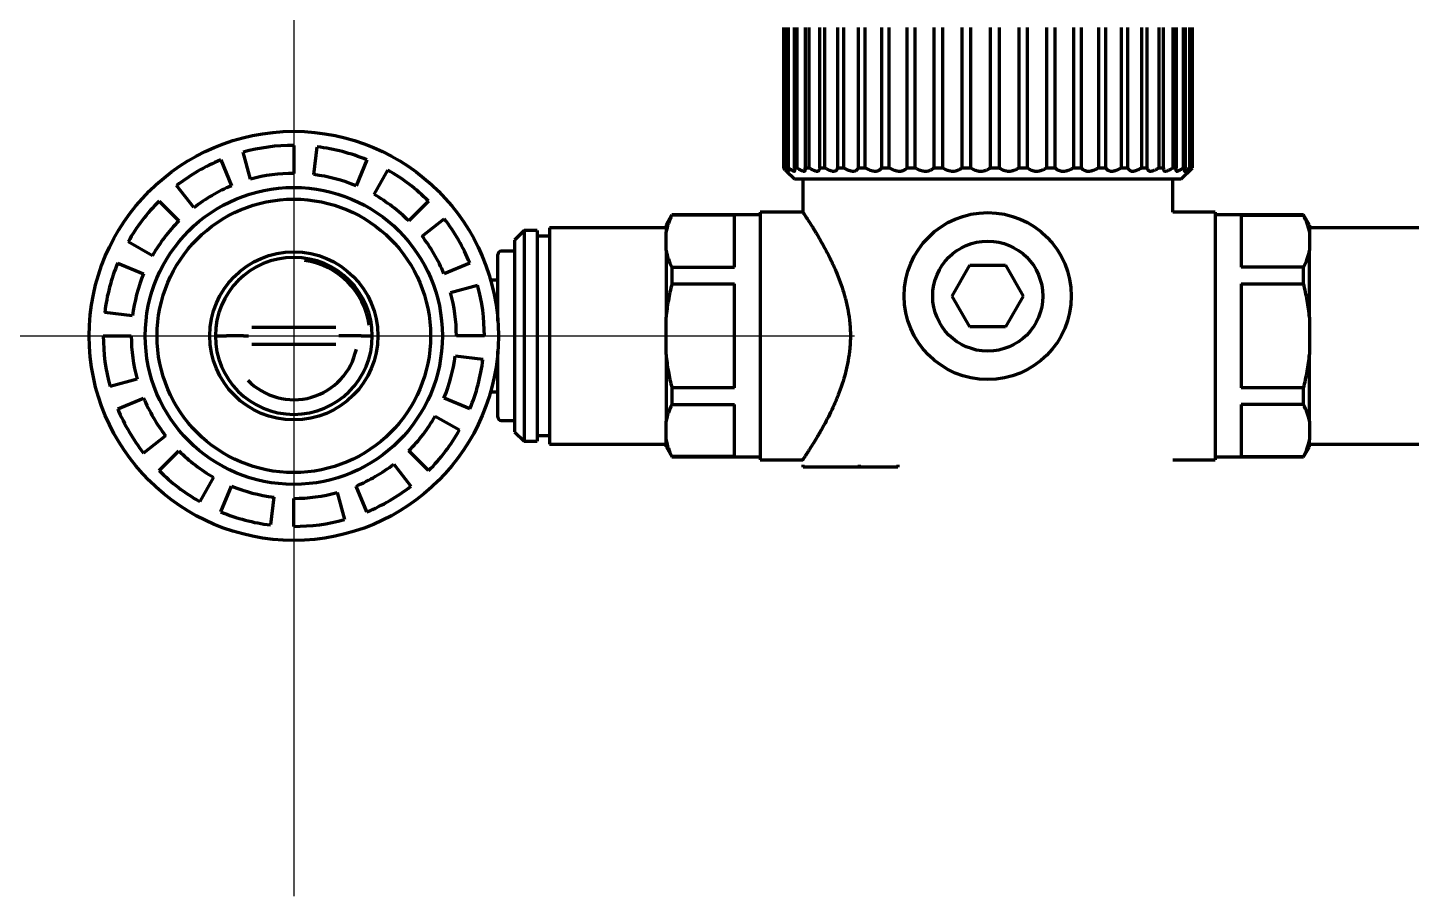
# Model space of a CAD drawing. Header units: inches. Extents: x -2405 to 7588, y 441 to 5654.
# Drawn here: x 7246.4 to 7369.9, y 2307.1 to 2384.6 of the extents above; entities that cross this region are included whole.
import ezdxf

# ---------------------------------------------------------------- set-up
doc = ezdxf.new("R2010")
doc.units = ezdxf.units.IN

# ---------------------------------------------------------------- blocks, each defined once
blk = doc.blocks.new('A$C773D0E90')
at = {"color": 4}
for p, q in [((0, 50), (0, -50)), ((-50, 0), (50, 0))]:
    blk.add_line(p, q, dxfattribs=at)

msp = doc.modelspace()

# ---------------------------------------------------------------- linework, layer by layer
at = {"linetype": 'Continuous', "lineweight": 70}
for p, q in [((7313.85, 2384.63), (7313.85, 2372.13)), ((7313.91, 2372.13), (7313.91, 2384.63)), ((7314.15, 2384.63), (7314.15, 2372.13)), ((7314.32, 2372.13), (7314.32, 2384.63)), ((7314.8, 2384.63), (7314.8, 2372.13)), ((7315.07, 2372.13), (7315.07, 2384.63)), ((7315.78, 2384.63), (7315.78, 2372.13)), ((7316.16, 2372.13), (7316.16, 2384.63)), ((7317.08, 2384.63), (7317.08, 2372.13)), ((7317.55, 2372.13), (7317.55, 2384.63)), ((7318.68, 2384.63), (7318.68, 2372.13)), ((7319.23, 2372.13), (7319.23, 2384.63)), ((7320.53, 2384.63), (7320.53, 2372.13)), ((7321.16, 2372.13), (7321.16, 2384.63)), ((7322.61, 2384.63), (7322.61, 2372.13)), ((7323.3, 2372.13), (7323.3, 2384.63)), ((7324.87, 2384.63), (7324.87, 2372.13)), ((7325.62, 2372.13), (7325.62, 2384.63)), ((7327.28, 2384.63), (7327.28, 2372.13)), ((7328.06, 2372.13), (7328.06, 2384.63)), ((7329.77, 2384.63), (7329.77, 2372.13)), ((7330.57, 2372.13), (7330.57, 2384.63)), ((7332.31, 2384.63), (7332.31, 2372.13)), ((7333.12, 2372.13), (7333.12, 2384.63)), ((7334.85, 2384.63), (7334.85, 2372.13)), ((7335.64, 2372.13), (7335.64, 2384.63)), ((7337.33, 2384.63), (7337.33, 2372.13)), ((7338.1, 2372.13), (7338.1, 2384.63)), ((7339.72, 2384.63), (7339.72, 2372.13)), ((7340.44, 2372.13), (7340.44, 2384.63)), ((7341.95, 2384.63), (7341.95, 2372.13)), ((7342.62, 2372.13), (7342.62, 2384.63)), ((7343.99, 2384.63), (7343.99, 2372.13)), ((7344.59, 2372.13), (7344.59, 2384.63)), ((7345.8, 2384.63), (7345.8, 2372.13)), ((7346.31, 2372.13), (7346.31, 2384.63)), ((7347.34, 2384.63), (7347.34, 2372.13)), ((7347.77, 2372.13), (7347.77, 2384.63)), ((7348.58, 2384.63), (7348.58, 2372.13)), ((7348.91, 2372.13), (7348.91, 2384.63)), ((7349.51, 2384.63), (7349.51, 2372.13)), ((7349.73, 2372.13), (7349.73, 2384.63)), ((7350.09, 2384.63), (7350.09, 2372.13)), ((7350.2, 2372.13), (7350.2, 2384.63)), ((7350.32, 2384.63), (7350.32, 2372.13)), ((7350.33, 2372.13), (7350.33, 2384.63)), ((7266.32, 2371.11), (7265.66, 2373.52)), ((7270.18, 2374.13), (7270.18, 2371.63)), ((7271.96, 2371.52), (7272.27, 2374)), ((7263.67, 2372.83), (7264.63, 2370.52)), ((7276.68, 2372.83), (7275.73, 2370.52)), ((7277.34, 2369.74), (7278.57, 2371.91)), ((7313.85, 2372.13), (7313.91, 2372.13)), ((7314.13, 2371.83), (7314.83, 2371.13)), ((7314.15, 2372.13), (7314.32, 2372.13)), ((7314.8, 2372.13), (7315.07, 2372.13)), ((7314.83, 2371.13), (7349.33, 2371.13)), ((7315.58, 2371.13), (7315.58, 2368.18)), ((7315.78, 2372.13), (7316.16, 2372.13)), ((7317.08, 2372.13), (7317.55, 2372.13)), ((7318.68, 2372.13), (7319.23, 2372.13)), ((7320.53, 2372.13), (7321.16, 2372.13)), ((7322.61, 2372.13), (7323.3, 2372.13)), ((7324.87, 2372.13), (7325.62, 2372.13)), ((7327.28, 2372.13), (7328.06, 2372.13)), ((7329.77, 2372.13), (7330.57, 2372.13)), ((7332.31, 2372.13), (7333.12, 2372.13)), ((7334.85, 2372.13), (7335.64, 2372.13)), ((7337.33, 2372.13), (7338.1, 2372.13)), ((7339.72, 2372.13), (7340.44, 2372.13)), ((7341.95, 2372.13), (7342.62, 2372.13)), ((7343.99, 2372.13), (7344.59, 2372.13)), ((7345.8, 2372.13), (7346.31, 2372.13)), ((7347.34, 2372.13), (7347.77, 2372.13)), ((7347.77, 2372.13), (7347.75, 2372.02)), ((7348.58, 2372.13), (7348.91, 2372.13)), ((7348.58, 2368.18), (7348.58, 2371.13)), ((7349.33, 2371.13), (7350.33, 2372.13)), ((7349.51, 2372.13), (7349.73, 2372.13)), ((7350.09, 2372.13), (7350.2, 2372.13)), ((7350.33, 2372.13), (7350.32, 2372.13)), ((7261.27, 2368.57), (7259.73, 2370.54)), ((7258.16, 2369.15), (7259.93, 2367.38)), ((7282.2, 2369.15), (7280.43, 2367.38)), ((7281.62, 2366.04), (7283.59, 2367.58)), ((7303.9, 2367.93), (7303.38, 2367.02)), ((7303.9, 2367.89), (7303.9, 2367.93)), ((7311.78, 2367.93), (7303.9, 2367.93)), ((7309.48, 2367.89), (7303.9, 2367.89)), ((7309.48, 2363.25), (7309.48, 2367.89)), ((7311.78, 2368.18), (7311.78, 2357.13)), ((7315.58, 2368.18), (7311.78, 2368.18)), ((7352.38, 2368.18), (7348.58, 2368.18)), ((7352.38, 2368.18), (7352.38, 2346.08)), ((7360.25, 2367.93), (7352.38, 2367.93)), ((7354.68, 2367.89), (7354.68, 2363.25)), ((7354.68, 2367.89), (7360.25, 2367.89)), ((7360.25, 2367.93), (7360.25, 2367.89)), ((7360.78, 2367.02), (7360.25, 2367.93)), ((7290.73, 2366.53), (7289.88, 2365.68)), ((7290.73, 2366.53), (7290.73, 2347.73)), ((7291.88, 2366.53), (7290.73, 2366.53)), ((7291.88, 2366.53), (7291.88, 2347.73)), ((7292.98, 2366.78), (7292.98, 2347.48)), ((7303.38, 2366.78), (7292.98, 2366.78)), ((7303.38, 2367.02), (7303.38, 2366.4)), ((7303.38, 2364.74), (7303.38, 2366.4)), ((7360.78, 2367.02), (7360.78, 2366.4)), ((7371.18, 2366.78), (7360.78, 2366.78)), ((7360.78, 2366.4), (7360.78, 2364.74)), ((7257.57, 2364.28), (7255.39, 2365.52)), ((7289.88, 2365.68), (7289.88, 2348.58)), ((7292.98, 2366.03), (7291.88, 2366.03)), ((7254.47, 2363.63), (7256.78, 2362.68)), ((7285.89, 2363.63), (7283.58, 2362.68)), ((7288.38, 2358.48), (7288.38, 2364.38)), ((7289.88, 2364.68), (7288.68, 2364.68)), ((7303.38, 2364.74), (7303.38, 2358.79)), ((7360.78, 2358.79), (7360.78, 2364.74)), ((7303.9, 2363.25), (7309.48, 2363.25)), ((7303.9, 2363.25), (7303.9, 2361.77)), ((7328.9, 2360.68), (7330.49, 2363.43)), ((7330.49, 2363.43), (7333.67, 2363.43)), ((7333.67, 2363.43), (7335.25, 2360.68)), ((7360.25, 2363.25), (7354.68, 2363.25)), ((7360.25, 2361.77), (7360.25, 2363.25)), ((7284.16, 2360.99), (7286.57, 2361.65)), ((7288.38, 2362.1), (7287.74, 2362.1)), ((7303.9, 2361.77), (7309.48, 2361.77)), ((7309.48, 2352.48), (7309.48, 2361.77)), ((7354.68, 2361.77), (7354.68, 2352.48)), ((7354.68, 2361.77), (7360.25, 2361.77)), ((7330.49, 2357.93), (7328.9, 2360.68)), ((7335.25, 2360.68), (7333.67, 2357.93)), ((7255.79, 2358.91), (7253.31, 2359.22)), ((7303.38, 2355.46), (7303.38, 2358.79)), ((7360.78, 2358.79), (7360.78, 2355.46)), ((7267.61, 2357.88), (7266.44, 2357.88)), ((7268.35, 2357.88), (7267.61, 2357.88)), ((7272.01, 2357.88), (7268.35, 2357.88)), ((7272.75, 2357.88), (7272.01, 2357.88)), ((7273.92, 2357.88), (7272.75, 2357.88)), ((7333.67, 2357.93), (7330.49, 2357.93)), ((7253.18, 2357.13), (7255.68, 2357.13)), ((7265.69, 2357.13), (7264.18, 2357.13)), ((7266.44, 2356.38), (7267.61, 2356.38)), ((7267.61, 2356.38), (7268.35, 2356.38)), ((7268.35, 2356.38), (7272.01, 2356.38)), ((7272.01, 2356.38), (7272.75, 2356.38)), ((7272.75, 2356.38), (7273.92, 2356.38)), ((7276.18, 2357.13), (7274.67, 2357.13)), ((7287.18, 2357.13), (7284.68, 2357.13)), ((7311.78, 2357.13), (7311.78, 2346.08)), ((7284.57, 2355.34), (7287.05, 2355.04)), ((7288.38, 2349.88), (7288.38, 2355.78)), ((7303.38, 2355.46), (7303.38, 2349.52)), ((7360.78, 2349.52), (7360.78, 2355.46)), ((7256.2, 2353.27), (7253.79, 2352.61)), ((7309.48, 2352.48), (7303.9, 2352.48)), ((7303.9, 2352.48), (7303.9, 2351.01)), ((7360.25, 2352.48), (7354.68, 2352.48)), ((7360.25, 2351.01), (7360.25, 2352.48)), ((7254.47, 2350.62), (7256.78, 2351.58)), ((7285.89, 2350.62), (7283.58, 2351.58)), ((7287.74, 2352.15), (7288.38, 2352.15)), ((7303.9, 2351.01), (7309.48, 2351.01)), ((7309.48, 2346.36), (7309.48, 2351.01)), ((7354.68, 2351.01), (7354.68, 2346.36)), ((7360.25, 2351.01), (7354.68, 2351.01)), ((7282.79, 2349.97), (7284.96, 2348.74)), ((7288.68, 2349.58), (7289.88, 2349.58)), ((7303.38, 2347.85), (7303.38, 2349.52)), ((7360.78, 2349.52), (7360.78, 2347.85)), ((7258.74, 2348.22), (7256.77, 2346.68)), ((7289.88, 2348.58), (7290.73, 2347.73)), ((7290.73, 2347.73), (7291.88, 2347.73)), ((7291.88, 2348.23), (7292.98, 2348.23)), ((7303.38, 2347.24), (7303.38, 2347.85)), ((7360.78, 2347.24), (7360.78, 2347.85)), ((7258.16, 2345.11), (7259.93, 2346.87)), ((7282.2, 2345.11), (7280.43, 2346.87)), ((7292.98, 2347.48), (7303.38, 2347.48)), ((7303.38, 2347.24), (7303.9, 2346.33)), ((7309.48, 2346.36), (7303.9, 2346.36)), ((7303.9, 2346.36), (7303.9, 2346.33)), ((7303.9, 2346.33), (7311.78, 2346.33)), ((7352.38, 2346.33), (7360.25, 2346.33)), ((7354.68, 2346.36), (7360.25, 2346.36)), ((7360.25, 2346.33), (7360.78, 2347.24)), ((7360.25, 2346.33), (7360.25, 2346.36)), ((7360.78, 2347.48), (7371.18, 2347.48)), ((7279.09, 2345.69), (7280.63, 2343.72)), ((7311.78, 2346.08), (7315.58, 2346.08)), ((7315.61, 2345.43), (7315.61, 2345.63)), ((7320.61, 2345.43), (7315.61, 2345.43)), ((7320.61, 2345.63), (7320.61, 2345.43)), ((7324.07, 2345.43), (7320.61, 2345.43)), ((7324.07, 2345.63), (7324.07, 2345.43)), ((7348.58, 2346.08), (7352.38, 2346.08)), ((7263.02, 2344.52), (7261.79, 2342.34)), ((7263.67, 2341.42), (7264.63, 2343.73)), ((7268.39, 2342.74), (7268.09, 2340.26)), ((7270.18, 2340.13), (7270.18, 2342.63)), ((7274.04, 2343.15), (7274.7, 2340.74)), ((7276.68, 2341.42), (7275.73, 2343.73))]:
    msp.add_line(p, q, dxfattribs=at)
for centre, radius in [((7270.18, 2357.13), 18.25), ((7270.18, 2357.13), 13.25), ((7270.18, 2357.13), 12.2), ((7332.08, 2360.68), 7.45), ((7332.08, 2360.68), 4.91), ((7270.18, 2357.13), 7.5)]:
    msp.add_circle(centre, radius, dxfattribs=at)
for centre, radius, start, end in [((7270.18, 2357.13), 17, 90, 105.4286), ((7270.18, 2357.13), 17, 67.5, 82.9286), ((7270.18, 2357.13), 17, 112.5, 127.9286), ((7270.18, 2357.13), 14.5, 90, 105.4286), ((7270.18, 2357.13), 14.5, 67.5, 82.9286), ((7270.18, 2357.13), 17, 45, 60.4286), ((7270.18, 2357.13), 14.5, 112.5, 127.9286), ((7270.18, 2357.13), 14.5, 45, 60.4286), ((7270.18, 2357.13), 17, 135, 150.4286), ((7270.18, 2357.13), 14.5, 135, 150.4286), ((7270.18, 2357.13), 17, 22.5, 37.9286), ((7270.18, 2357.13), 14.5, 22.5, 37.9286), ((7270.18, 2357.13), 17, 157.5, 172.9286), ((7270.18, 2357.13), 7, 0, 180), ((7270.18, 2357.13), 6.8, 7.9664, 81.9942), ((7288.68, 2364.38), 0.3, 90, 180), ((7270.18, 2357.13), 14.5, 157.5, 172.9286), ((7270.18, 2357.13), 17, 0, 15.4286), ((7270.18, 2357.13), 14.5, 0, 15.4286), ((7270.18, 2357.13), 17, 180, 195.4286), ((7270.18, 2357.13), 14.5, 180, 195.4286), ((7270.18, 2357.13), 7, 180, 0), ((7270.18, 2357.13), 5.7, 223.8413, 348.1144), ((7270.18, 2357.13), 14.5, 337.5, 352.9286), ((7270.18, 2357.13), 17, 337.5, 352.9286), ((7270.18, 2357.13), 14.5, 202.5, 217.9286), ((7270.18, 2357.13), 17, 202.5, 217.9286), ((7270.18, 2357.13), 14.5, 315, 330.4286), ((7288.68, 2349.88), 0.3, 180, 270), ((7270.18, 2357.13), 17, 315, 330.4286), ((7270.18, 2357.13), 14.5, 225, 240.4286), ((7270.18, 2357.13), 17, 225, 240.4286), ((7270.18, 2357.13), 14.5, 292.5, 307.9286), ((7270.18, 2357.13), 14.5, 247.5, 262.9286), ((7270.18, 2357.13), 14.5, 270, 285.4286), ((7270.18, 2357.13), 17, 292.5, 307.9286), ((7270.18, 2357.13), 17, 247.5, 262.9286), ((7270.18, 2357.13), 17, 270, 285.4286)]:
    msp.add_arc(centre, radius, start, end, dxfattribs=at)
for points, knots in [([(7314.13, 2371.83), (7314.13, 2371.83), (7314.12, 2371.84), (7314.1, 2371.86), (7314.09, 2371.87), (7314.08, 2371.88), (7314.07, 2371.89), (7314.06, 2371.9), (7314.06, 2371.91), (7314.03, 2371.94), (7314, 2371.97), (7313.95, 2372.02), (7313.95, 2372.03), (7313.93, 2372.04), (7313.9, 2372.07), (7313.87, 2372.11), (7313.85, 2372.13)], [0, 0, 0, 0, 0.249367, 0.249367, 0.374472, 0.374472, 0.437025, 0.437025, 0.499578, 0.499578, 0.749789, 0.749789, 0.812342, 0.812342, 0.874894, 1, 1, 1, 1]), ([(7313.91, 2372.13), (7313.95, 2372.08), (7314, 2372.04), (7314.06, 2371.99), (7314.08, 2371.97), (7314.11, 2371.95), (7314.12, 2371.94), (7314.14, 2371.93), (7314.15, 2371.92), (7314.2, 2371.89), (7314.23, 2371.86), (7314.26, 2371.84), (7314.27, 2371.84), (7314.29, 2371.83), (7314.29, 2371.83), (7314.3, 2371.83), (7314.3, 2371.83), (7314.32, 2371.83), (7314.32, 2371.84), (7314.32, 2371.85), (7314.32, 2371.86), (7314.31, 2371.87), (7314.31, 2371.88), (7314.3, 2371.9), (7314.29, 2371.92), (7314.28, 2371.94), (7314.26, 2371.97), (7314.25, 2371.99), (7314.21, 2372.04), (7314.18, 2372.08), (7314.15, 2372.13)], [0, 0, 0, 0, 0.125, 0.125, 0.1875, 0.1875, 0.21875, 0.21875, 0.25, 0.25, 0.375, 0.375, 0.4375, 0.4375, 0.46875, 0.46875, 0.5, 0.5, 0.625, 0.625, 0.65625, 0.65625, 0.6875, 0.75, 0.75, 0.8125, 0.8125, 0.875, 0.875, 1, 1, 1, 1]), ([(7314.32, 2372.13), (7314.37, 2372.08), (7314.42, 2372.04), (7314.5, 2371.99), (7314.52, 2371.97), (7314.56, 2371.95), (7314.57, 2371.94), (7314.6, 2371.93), (7314.61, 2371.92), (7314.66, 2371.89), (7314.7, 2371.86), (7314.75, 2371.84), (7314.77, 2371.84), (7314.79, 2371.83), (7314.8, 2371.83), (7314.81, 2371.83), (7314.82, 2371.83), (7314.85, 2371.83), (7314.86, 2371.84), (7314.87, 2371.85), (7314.88, 2371.86), (7314.88, 2371.87), (7314.88, 2371.88), (7314.88, 2371.9), (7314.88, 2371.92), (7314.88, 2371.94), (7314.87, 2371.97), (7314.86, 2371.99), (7314.84, 2372.04), (7314.82, 2372.08), (7314.8, 2372.13)], [0, 0, 0, 0, 0.125, 0.125, 0.1875, 0.1875, 0.21875, 0.21875, 0.25, 0.25, 0.375, 0.375, 0.4375, 0.4375, 0.46875, 0.46875, 0.5, 0.5, 0.625, 0.625, 0.65625, 0.65625, 0.6875, 0.75, 0.75, 0.8125, 0.8125, 0.875, 0.875, 1, 1, 1, 1]), ([(7315.07, 2372.13), (7315.13, 2372.08), (7315.19, 2372.04), (7315.28, 2371.99), (7315.31, 2371.97), (7315.35, 2371.95), (7315.36, 2371.94), (7315.39, 2371.93), (7315.4, 2371.92), (7315.47, 2371.89), (7315.52, 2371.86), (7315.58, 2371.84), (7315.61, 2371.84), (7315.64, 2371.83), (7315.65, 2371.83), (7315.66, 2371.83), (7315.67, 2371.83), (7315.71, 2371.83), (7315.74, 2371.84), (7315.77, 2371.85), (7315.77, 2371.86), (7315.78, 2371.87), (7315.79, 2371.88), (7315.8, 2371.9), (7315.81, 2371.92), (7315.81, 2371.94), (7315.81, 2371.97), (7315.81, 2371.99), (7315.8, 2372.04), (7315.79, 2372.08), (7315.78, 2372.13)], [0, 0, 0, 0, 0.125, 0.125, 0.1875, 0.1875, 0.21875, 0.21875, 0.25, 0.25, 0.375, 0.375, 0.4375, 0.4375, 0.46875, 0.46875, 0.5, 0.5, 0.625, 0.625, 0.65625, 0.65625, 0.6875, 0.75, 0.75, 0.8125, 0.8125, 0.875, 0.875, 1, 1, 1, 1]), ([(7316.16, 2372.13), (7316.22, 2372.08), (7316.29, 2372.04), (7316.38, 2371.99), (7316.41, 2371.97), (7316.46, 2371.95), (7316.48, 2371.94), (7316.51, 2371.93), (7316.52, 2371.92), (7316.6, 2371.89), (7316.66, 2371.86), (7316.74, 2371.84), (7316.76, 2371.84), (7316.8, 2371.83), (7316.81, 2371.83), (7316.83, 2371.83), (7316.85, 2371.83), (7316.9, 2371.83), (7316.94, 2371.84), (7316.98, 2371.85), (7316.98, 2371.86), (7317, 2371.87), (7317.02, 2371.88), (7317.03, 2371.9), (7317.05, 2371.92), (7317.06, 2371.94), (7317.07, 2371.97), (7317.08, 2371.99), (7317.09, 2372.04), (7317.09, 2372.08), (7317.08, 2372.13)], [0, 0, 0, 0, 0.125, 0.125, 0.1875, 0.1875, 0.21875, 0.21875, 0.25, 0.25, 0.375, 0.375, 0.4375, 0.4375, 0.46875, 0.46875, 0.5, 0.5, 0.625, 0.625, 0.65625, 0.65625, 0.6875, 0.75, 0.75, 0.8125, 0.8125, 0.875, 0.875, 1, 1, 1, 1]), ([(7317.55, 2372.13), (7317.62, 2372.08), (7317.69, 2372.04), (7317.79, 2371.99), (7317.83, 2371.97), (7317.88, 2371.95), (7317.9, 2371.94), (7317.93, 2371.93), (7317.95, 2371.92), (7318.03, 2371.89), (7318.09, 2371.86), (7318.19, 2371.84), (7318.22, 2371.84), (7318.26, 2371.83), (7318.27, 2371.83), (7318.3, 2371.83), (7318.31, 2371.83), (7318.38, 2371.83), (7318.43, 2371.84), (7318.48, 2371.85), (7318.49, 2371.86), (7318.51, 2371.87), (7318.54, 2371.88), (7318.56, 2371.9), (7318.59, 2371.92), (7318.6, 2371.94), (7318.62, 2371.97), (7318.63, 2371.99), (7318.66, 2372.04), (7318.67, 2372.08), (7318.68, 2372.13)], [0, 0, 0, 0, 0.125, 0.125, 0.1875, 0.1875, 0.21875, 0.21875, 0.25, 0.25, 0.375, 0.375, 0.4375, 0.4375, 0.46875, 0.46875, 0.5, 0.5, 0.625, 0.625, 0.65625, 0.65625, 0.6875, 0.75, 0.75, 0.8125, 0.8125, 0.875, 0.875, 1, 1, 1, 1]), ([(7319.23, 2372.13), (7319.3, 2372.08), (7319.37, 2372.04), (7319.48, 2371.99), (7319.52, 2371.97), (7319.57, 2371.95), (7319.59, 2371.94), (7319.63, 2371.93), (7319.64, 2371.92), (7319.73, 2371.89), (7319.8, 2371.86), (7319.91, 2371.84), (7319.94, 2371.84), (7319.99, 2371.83), (7320, 2371.83), (7320.04, 2371.83), (7320.05, 2371.83), (7320.13, 2371.83), (7320.18, 2371.84), (7320.25, 2371.85), (7320.26, 2371.86), (7320.29, 2371.87), (7320.32, 2371.88), (7320.35, 2371.9), (7320.39, 2371.92), (7320.41, 2371.94), (7320.44, 2371.97), (7320.45, 2371.99), (7320.49, 2372.04), (7320.51, 2372.08), (7320.53, 2372.13)], [0, 0, 0, 0, 0.125, 0.125, 0.1875, 0.1875, 0.21875, 0.21875, 0.25, 0.25, 0.375, 0.375, 0.4375, 0.4375, 0.46875, 0.46875, 0.5, 0.5, 0.625, 0.625, 0.65625, 0.65625, 0.6875, 0.75, 0.75, 0.8125, 0.8125, 0.875, 0.875, 1, 1, 1, 1]), ([(7321.16, 2372.13), (7321.23, 2372.08), (7321.31, 2372.04), (7321.42, 2371.99), (7321.45, 2371.97), (7321.51, 2371.95), (7321.53, 2371.94), (7321.57, 2371.93), (7321.58, 2371.92), (7321.68, 2371.89), (7321.75, 2371.86), (7321.86, 2371.84), (7321.9, 2371.84), (7321.95, 2371.83), (7321.97, 2371.83), (7322.01, 2371.83), (7322.02, 2371.83), (7322.11, 2371.83), (7322.17, 2371.84), (7322.25, 2371.85), (7322.26, 2371.86), (7322.29, 2371.87), (7322.33, 2371.88), (7322.37, 2371.9), (7322.42, 2371.92), (7322.44, 2371.94), (7322.48, 2371.97), (7322.5, 2371.99), (7322.55, 2372.04), (7322.58, 2372.08), (7322.61, 2372.13)], [0, 0, 0, 0, 0.125, 0.125, 0.1875, 0.1875, 0.21875, 0.21875, 0.25, 0.25, 0.375, 0.375, 0.4375, 0.4375, 0.46875, 0.46875, 0.5, 0.5, 0.625, 0.625, 0.65625, 0.65625, 0.6875, 0.75, 0.75, 0.8125, 0.8125, 0.875, 0.875, 1, 1, 1, 1]), ([(7323.3, 2372.13), (7323.37, 2372.08), (7323.45, 2372.04), (7323.56, 2371.99), (7323.59, 2371.97), (7323.65, 2371.95), (7323.67, 2371.94), (7323.71, 2371.93), (7323.73, 2371.92), (7323.83, 2371.89), (7323.9, 2371.86), (7324.02, 2371.84), (7324.06, 2371.84), (7324.11, 2371.83), (7324.13, 2371.83), (7324.17, 2371.83), (7324.19, 2371.83), (7324.28, 2371.83), (7324.35, 2371.84), (7324.44, 2371.85), (7324.45, 2371.86), (7324.49, 2371.87), (7324.53, 2371.88), (7324.58, 2371.9), (7324.63, 2371.92), (7324.66, 2371.94), (7324.71, 2371.97), (7324.73, 2371.99), (7324.8, 2372.04), (7324.84, 2372.08), (7324.87, 2372.13)], [0, 0, 0, 0, 0.125, 0.125, 0.1875, 0.1875, 0.21875, 0.21875, 0.25, 0.25, 0.375, 0.375, 0.4375, 0.4375, 0.46875, 0.46875, 0.5, 0.5, 0.625, 0.625, 0.65625, 0.65625, 0.6875, 0.75, 0.75, 0.8125, 0.8125, 0.875, 0.875, 1, 1, 1, 1]), ([(7325.62, 2372.13), (7325.68, 2372.08), (7325.75, 2372.04), (7325.86, 2371.99), (7325.9, 2371.97), (7325.96, 2371.95), (7325.98, 2371.94), (7326.02, 2371.93), (7326.04, 2371.92), (7326.13, 2371.89), (7326.21, 2371.86), (7326.33, 2371.84), (7326.37, 2371.84), (7326.43, 2371.83), (7326.45, 2371.83), (7326.49, 2371.83), (7326.51, 2371.83), (7326.61, 2371.83), (7326.68, 2371.84), (7326.78, 2371.85), (7326.79, 2371.86), (7326.83, 2371.87), (7326.88, 2371.88), (7326.93, 2371.9), (7326.99, 2371.92), (7327.02, 2371.94), (7327.08, 2371.97), (7327.11, 2371.99), (7327.19, 2372.04), (7327.23, 2372.08), (7327.28, 2372.13)], [0, 0, 0, 0, 0.125, 0.125, 0.1875, 0.1875, 0.21875, 0.21875, 0.25, 0.25, 0.375, 0.375, 0.4375, 0.4375, 0.46875, 0.46875, 0.5, 0.5, 0.625, 0.625, 0.65625, 0.65625, 0.6875, 0.75, 0.75, 0.8125, 0.8125, 0.875, 0.875, 1, 1, 1, 1]), ([(7328.06, 2372.13), (7328.12, 2372.08), (7328.19, 2372.04), (7328.29, 2371.99), (7328.33, 2371.97), (7328.38, 2371.95), (7328.4, 2371.94), (7328.44, 2371.93), (7328.46, 2371.92), (7328.56, 2371.89), (7328.63, 2371.86), (7328.76, 2371.84), (7328.8, 2371.84), (7328.86, 2371.83), (7328.88, 2371.83), (7328.92, 2371.83), (7328.94, 2371.83), (7329.04, 2371.83), (7329.12, 2371.84), (7329.22, 2371.85), (7329.24, 2371.86), (7329.27, 2371.87), (7329.33, 2371.88), (7329.38, 2371.9), (7329.45, 2371.92), (7329.48, 2371.94), (7329.55, 2371.97), (7329.58, 2371.99), (7329.67, 2372.04), (7329.72, 2372.08), (7329.77, 2372.13)], [0, 0, 0, 0, 0.125, 0.125, 0.1875, 0.1875, 0.21875, 0.21875, 0.25, 0.25, 0.375, 0.375, 0.4375, 0.4375, 0.46875, 0.46875, 0.5, 0.5, 0.625, 0.625, 0.65625, 0.65625, 0.6875, 0.75, 0.75, 0.8125, 0.8125, 0.875, 0.875, 1, 1, 1, 1]), ([(7330.57, 2372.13), (7330.63, 2372.08), (7330.69, 2372.04), (7330.79, 2371.99), (7330.83, 2371.97), (7330.88, 2371.95), (7330.9, 2371.94), (7330.94, 2371.93), (7330.95, 2371.92), (7331.05, 2371.89), (7331.13, 2371.86), (7331.25, 2371.84), (7331.29, 2371.84), (7331.35, 2371.83), (7331.37, 2371.83), (7331.41, 2371.83), (7331.43, 2371.83), (7331.53, 2371.83), (7331.61, 2371.84), (7331.72, 2371.85), (7331.74, 2371.86), (7331.77, 2371.87), (7331.83, 2371.88), (7331.89, 2371.9), (7331.96, 2371.92), (7332, 2371.94), (7332.07, 2371.97), (7332.1, 2371.99), (7332.2, 2372.04), (7332.26, 2372.08), (7332.31, 2372.13)], [0, 0, 0, 0, 0.125, 0.125, 0.1875, 0.1875, 0.21875, 0.21875, 0.25, 0.25, 0.375, 0.375, 0.4375, 0.4375, 0.46875, 0.46875, 0.5, 0.5, 0.625, 0.625, 0.65625, 0.65625, 0.6875, 0.75, 0.75, 0.8125, 0.8125, 0.875, 0.875, 1, 1, 1, 1]), ([(7333.12, 2372.13), (7333.17, 2372.08), (7333.23, 2372.04), (7333.32, 2371.99), (7333.35, 2371.97), (7333.4, 2371.95), (7333.42, 2371.94), (7333.45, 2371.93), (7333.47, 2371.92), (7333.56, 2371.89), (7333.63, 2371.86), (7333.75, 2371.84), (7333.79, 2371.84), (7333.85, 2371.83), (7333.87, 2371.83), (7333.91, 2371.83), (7333.93, 2371.83), (7334.04, 2371.83), (7334.12, 2371.84), (7334.22, 2371.85), (7334.24, 2371.86), (7334.28, 2371.87), (7334.34, 2371.88), (7334.4, 2371.9), (7334.47, 2371.92), (7334.51, 2371.94), (7334.59, 2371.97), (7334.62, 2371.99), (7334.73, 2372.04), (7334.79, 2372.08), (7334.85, 2372.13)], [0, 0, 0, 0, 0.125, 0.125, 0.1875, 0.1875, 0.21875, 0.21875, 0.25, 0.25, 0.375, 0.375, 0.4375, 0.4375, 0.46875, 0.46875, 0.5, 0.5, 0.625, 0.625, 0.65625, 0.65625, 0.6875, 0.75, 0.75, 0.8125, 0.8125, 0.875, 0.875, 1, 1, 1, 1]), ([(7335.64, 2372.13), (7335.69, 2372.08), (7335.74, 2372.04), (7335.82, 2371.99), (7335.85, 2371.97), (7335.9, 2371.95), (7335.91, 2371.94), (7335.95, 2371.93), (7335.96, 2371.92), (7336.04, 2371.89), (7336.11, 2371.86), (7336.22, 2371.84), (7336.26, 2371.84), (7336.32, 2371.83), (7336.34, 2371.83), (7336.38, 2371.83), (7336.4, 2371.83), (7336.5, 2371.83), (7336.58, 2371.84), (7336.68, 2371.85), (7336.7, 2371.86), (7336.74, 2371.87), (7336.8, 2371.88), (7336.86, 2371.9), (7336.94, 2371.92), (7336.98, 2371.94), (7337.06, 2371.97), (7337.09, 2371.99), (7337.2, 2372.04), (7337.27, 2372.08), (7337.33, 2372.13)], [0, 0, 0, 0, 0.125, 0.125, 0.1875, 0.1875, 0.21875, 0.21875, 0.25, 0.25, 0.375, 0.375, 0.4375, 0.4375, 0.46875, 0.46875, 0.5, 0.5, 0.625, 0.625, 0.65625, 0.65625, 0.6875, 0.75, 0.75, 0.8125, 0.8125, 0.875, 0.875, 1, 1, 1, 1]), ([(7338.1, 2372.13), (7338.14, 2372.08), (7338.18, 2372.04), (7338.25, 2371.99), (7338.28, 2371.97), (7338.32, 2371.95), (7338.33, 2371.94), (7338.36, 2371.93), (7338.38, 2371.92), (7338.45, 2371.89), (7338.51, 2371.86), (7338.62, 2371.84), (7338.65, 2371.84), (7338.71, 2371.83), (7338.73, 2371.83), (7338.76, 2371.83), (7338.78, 2371.83), (7338.88, 2371.83), (7338.96, 2371.84), (7339.06, 2371.85), (7339.08, 2371.86), (7339.12, 2371.87), (7339.18, 2371.88), (7339.23, 2371.9), (7339.31, 2371.92), (7339.35, 2371.94), (7339.43, 2371.97), (7339.47, 2371.99), (7339.58, 2372.04), (7339.65, 2372.08), (7339.72, 2372.13)], [0, 0, 0, 0, 0.125, 0.125, 0.1875, 0.1875, 0.21875, 0.21875, 0.25, 0.25, 0.375, 0.375, 0.4375, 0.4375, 0.46875, 0.46875, 0.5, 0.5, 0.625, 0.625, 0.65625, 0.65625, 0.6875, 0.75, 0.75, 0.8125, 0.8125, 0.875, 0.875, 1, 1, 1, 1]), ([(7340.44, 2372.13), (7340.47, 2372.08), (7340.5, 2372.04), (7340.56, 2371.99), (7340.58, 2371.97), (7340.62, 2371.95), (7340.63, 2371.94), (7340.65, 2371.93), (7340.67, 2371.92), (7340.73, 2371.89), (7340.79, 2371.86), (7340.88, 2371.84), (7340.91, 2371.84), (7340.97, 2371.83), (7340.98, 2371.83), (7341.02, 2371.83), (7341.04, 2371.83), (7341.12, 2371.83), (7341.2, 2371.84), (7341.29, 2371.85), (7341.31, 2371.86), (7341.35, 2371.87), (7341.41, 2371.88), (7341.47, 2371.9), (7341.54, 2371.92), (7341.58, 2371.94), (7341.66, 2371.97), (7341.7, 2371.99), (7341.81, 2372.04), (7341.88, 2372.08), (7341.95, 2372.13)], [0, 0, 0, 0, 0.125, 0.125, 0.1875, 0.1875, 0.21875, 0.21875, 0.25, 0.25, 0.375, 0.375, 0.4375, 0.4375, 0.46875, 0.46875, 0.5, 0.5, 0.625, 0.625, 0.65625, 0.65625, 0.6875, 0.75, 0.75, 0.8125, 0.8125, 0.875, 0.875, 1, 1, 1, 1]), ([(7342.62, 2372.13), (7342.64, 2372.08), (7342.66, 2372.04), (7342.71, 2371.99), (7342.72, 2371.97), (7342.75, 2371.95), (7342.76, 2371.94), (7342.78, 2371.93), (7342.79, 2371.92), (7342.85, 2371.89), (7342.89, 2371.86), (7342.98, 2371.84), (7343, 2371.84), (7343.05, 2371.83), (7343.07, 2371.83), (7343.1, 2371.83), (7343.11, 2371.83), (7343.19, 2371.83), (7343.26, 2371.84), (7343.35, 2371.85), (7343.37, 2371.86), (7343.41, 2371.87), (7343.46, 2371.88), (7343.52, 2371.9), (7343.59, 2371.92), (7343.63, 2371.94), (7343.7, 2371.97), (7343.74, 2371.99), (7343.85, 2372.04), (7343.92, 2372.08), (7343.99, 2372.13)], [0, 0, 0, 0, 0.125, 0.125, 0.1875, 0.1875, 0.21875, 0.21875, 0.25, 0.25, 0.375, 0.375, 0.4375, 0.4375, 0.46875, 0.46875, 0.5, 0.5, 0.625, 0.625, 0.65625, 0.65625, 0.6875, 0.75, 0.75, 0.8125, 0.8125, 0.875, 0.875, 1, 1, 1, 1]), ([(7344.59, 2372.13), (7344.6, 2372.08), (7344.61, 2372.04), (7344.64, 2371.99), (7344.66, 2371.97), (7344.68, 2371.95), (7344.68, 2371.94), (7344.7, 2371.93), (7344.71, 2371.92), (7344.75, 2371.89), (7344.79, 2371.86), (7344.86, 2371.84), (7344.88, 2371.84), (7344.92, 2371.83), (7344.93, 2371.83), (7344.96, 2371.83), (7344.98, 2371.83), (7345.05, 2371.83), (7345.11, 2371.84), (7345.19, 2371.85), (7345.21, 2371.86), (7345.24, 2371.87), (7345.29, 2371.88), (7345.34, 2371.9), (7345.41, 2371.92), (7345.45, 2371.94), (7345.52, 2371.97), (7345.55, 2371.99), (7345.66, 2372.04), (7345.73, 2372.08), (7345.8, 2372.13)], [0, 0, 0, 0, 0.125, 0.125, 0.1875, 0.1875, 0.21875, 0.21875, 0.25, 0.25, 0.375, 0.375, 0.4375, 0.4375, 0.46875, 0.46875, 0.5, 0.5, 0.625, 0.625, 0.65625, 0.65625, 0.6875, 0.75, 0.75, 0.8125, 0.8125, 0.875, 0.875, 1, 1, 1, 1]), ([(7346.31, 2372.13), (7346.32, 2372.08), (7346.32, 2372.04), (7346.34, 2371.99), (7346.34, 2371.97), (7346.36, 2371.95), (7346.36, 2371.94), (7346.37, 2371.93), (7346.38, 2371.92), (7346.41, 2371.89), (7346.44, 2371.86), (7346.49, 2371.84), (7346.51, 2371.84), (7346.54, 2371.83), (7346.55, 2371.83), (7346.58, 2371.83), (7346.59, 2371.83), (7346.65, 2371.83), (7346.7, 2371.84), (7346.77, 2371.85), (7346.79, 2371.86), (7346.82, 2371.87), (7346.86, 2371.88), (7346.91, 2371.9), (7346.98, 2371.92), (7347.01, 2371.94), (7347.07, 2371.97), (7347.11, 2371.99), (7347.21, 2372.04), (7347.27, 2372.08), (7347.34, 2372.13)], [0, 0, 0, 0, 0.125, 0.125, 0.1875, 0.1875, 0.21875, 0.21875, 0.25, 0.25, 0.375, 0.375, 0.4375, 0.4375, 0.46875, 0.46875, 0.5, 0.5, 0.625, 0.625, 0.65625, 0.65625, 0.6875, 0.75, 0.75, 0.8125, 0.8125, 0.875, 0.875, 1, 1, 1, 1]), ([(7347.76, 2371.93), (7347.77, 2371.93), (7347.77, 2371.92), (7347.79, 2371.89), (7347.8, 2371.86), (7347.84, 2371.84), (7347.86, 2371.84), (7347.88, 2371.83), (7347.89, 2371.83), (7347.91, 2371.83), (7347.92, 2371.83), (7347.97, 2371.83), (7348.01, 2371.84), (7348.07, 2371.85), (7348.09, 2371.86), (7348.11, 2371.87), (7348.15, 2371.88), (7348.19, 2371.9), (7348.25, 2371.92), (7348.28, 2371.94), (7348.34, 2371.97), (7348.37, 2371.99), (7348.46, 2372.04), (7348.52, 2372.08), (7348.58, 2372.13)], [0, 0, 0, 0, 0.037999, 0.037999, 0.198333, 0.198333, 0.278499, 0.278499, 0.318583, 0.318583, 0.358666, 0.358666, 0.519, 0.519, 0.559083, 0.559083, 0.599166, 0.679333, 0.679333, 0.7595, 0.7595, 0.839667, 0.839667, 1, 1, 1, 1]), ([(7348.91, 2372.13), (7348.89, 2372.08), (7348.88, 2372.04), (7348.86, 2371.99), (7348.86, 2371.97), (7348.86, 2371.95), (7348.86, 2371.94), (7348.86, 2371.93), (7348.86, 2371.92), (7348.86, 2371.89), (7348.87, 2371.86), (7348.89, 2371.84), (7348.9, 2371.84), (7348.91, 2371.83), (7348.92, 2371.83), (7348.93, 2371.83), (7348.94, 2371.83), (7348.97, 2371.83), (7349.01, 2371.84), (7349.06, 2371.85), (7349.07, 2371.86), (7349.09, 2371.87), (7349.12, 2371.88), (7349.16, 2371.9), (7349.21, 2371.92), (7349.23, 2371.94), (7349.28, 2371.97), (7349.31, 2371.99), (7349.39, 2372.04), (7349.45, 2372.08), (7349.51, 2372.13)], [0, 0, 0, 0, 0.125, 0.125, 0.1875, 0.1875, 0.21875, 0.21875, 0.25, 0.25, 0.375, 0.375, 0.4375, 0.4375, 0.46875, 0.46875, 0.5, 0.5, 0.625, 0.625, 0.65625, 0.65625, 0.6875, 0.75, 0.75, 0.8125, 0.8125, 0.875, 0.875, 1, 1, 1, 1]), ([(7349.73, 2372.13), (7349.7, 2372.08), (7349.68, 2372.04), (7349.65, 2371.99), (7349.64, 2371.97), (7349.63, 2371.95), (7349.62, 2371.94), (7349.62, 2371.93), (7349.62, 2371.92), (7349.61, 2371.89), (7349.6, 2371.86), (7349.61, 2371.84), (7349.61, 2371.84), (7349.62, 2371.83), (7349.62, 2371.83), (7349.63, 2371.83), (7349.63, 2371.83), (7349.65, 2371.83), (7349.68, 2371.84), (7349.71, 2371.85), (7349.72, 2371.86), (7349.74, 2371.87), (7349.76, 2371.88), (7349.79, 2371.9), (7349.83, 2371.92), (7349.85, 2371.94), (7349.9, 2371.97), (7349.92, 2371.99), (7349.99, 2372.04), (7350.04, 2372.08), (7350.09, 2372.13)], [0, 0, 0, 0, 0.125, 0.125, 0.1875, 0.1875, 0.21875, 0.21875, 0.25, 0.25, 0.375, 0.375, 0.4375, 0.4375, 0.46875, 0.46875, 0.5, 0.5, 0.625, 0.625, 0.65625, 0.65625, 0.6875, 0.75, 0.75, 0.8125, 0.8125, 0.875, 0.875, 1, 1, 1, 1]), ([(7350.2, 2372.13), (7350.17, 2372.08), (7350.13, 2372.04), (7350.09, 2371.99), (7350.08, 2371.97), (7350.06, 2371.95), (7350.05, 2371.94), (7350.04, 2371.93), (7350.03, 2371.92), (7350.01, 2371.89), (7350, 2371.86), (7349.98, 2371.84), (7349.98, 2371.84), (7349.98, 2371.83), (7349.98, 2371.83), (7349.98, 2371.83), (7349.98, 2371.83), (7349.99, 2371.83), (7350, 2371.84), (7350.03, 2371.85), (7350.03, 2371.86), (7350.04, 2371.87), (7350.06, 2371.88), (7350.08, 2371.9), (7350.11, 2371.92), (7350.13, 2371.94), (7350.16, 2371.97), (7350.18, 2371.99), (7350.24, 2372.04), (7350.28, 2372.08), (7350.32, 2372.13)], [0, 0, 0, 0, 0.125, 0.125, 0.1875, 0.1875, 0.21875, 0.21875, 0.25, 0.25, 0.375, 0.375, 0.4375, 0.4375, 0.46875, 0.46875, 0.5, 0.5, 0.625, 0.625, 0.65625, 0.65625, 0.6875, 0.75, 0.75, 0.8125, 0.8125, 0.875, 0.875, 1, 1, 1, 1]), ([(7303.9, 2367.89), (7303.78, 2367.65), (7303.68, 2367.4), (7303.5, 2366.91), (7303.43, 2366.66), (7303.38, 2366.4)], [0, 0, 0, 0, 0.5, 0.5, 1, 1, 1, 1]), ([(7315.58, 2368.18), (7315.58, 2368.18), (7315.59, 2368.16), (7315.64, 2368.08), (7315.68, 2368.03), (7315.75, 2367.92), (7315.78, 2367.87), (7315.83, 2367.8), (7315.85, 2367.77), (7315.88, 2367.73), (7315.89, 2367.7), (7315.9, 2367.69), (7315.98, 2367.56), (7316.07, 2367.44), (7316.25, 2367.15), (7316.35, 2367), (7316.51, 2366.74), (7316.56, 2366.65), (7316.65, 2366.51), (7316.69, 2366.44), (7316.73, 2366.37), (7316.76, 2366.32), (7316.78, 2366.29), (7316.91, 2366.07), (7317.04, 2365.85), (7317.29, 2365.4), (7317.42, 2365.17), (7317.69, 2364.67), (7317.83, 2364.41), (7317.99, 2364.07), (7318.03, 2364.01), (7318.09, 2363.87), (7318.2, 2363.66), (7318.29, 2363.44), (7318.49, 2363.01), (7318.62, 2362.71), (7318.86, 2362.09), (7318.98, 2361.78), (7319.14, 2361.28), (7319.19, 2361.12), (7319.27, 2360.86), (7319.29, 2360.78), (7319.33, 2360.65), (7319.34, 2360.6), (7319.37, 2360.52), (7319.38, 2360.47), (7319.48, 2360.08), (7319.56, 2359.72), (7319.69, 2359), (7319.74, 2358.64), (7319.78, 2358.17), (7319.79, 2358.08), (7319.8, 2357.89), (7319.81, 2357.8), (7319.82, 2357.52), (7319.83, 2357.33), (7319.83, 2356.95), (7319.82, 2356.76), (7319.8, 2356.39), (7319.79, 2356.2), (7319.74, 2355.65), (7319.69, 2355.28), (7319.6, 2354.74), (7319.56, 2354.56), (7319.5, 2354.3), (7319.48, 2354.21), (7319.44, 2354.03), (7319.42, 2353.94), (7319.31, 2353.51), (7319.21, 2353.17), (7318.99, 2352.51), (7318.87, 2352.19), (7318.69, 2351.72), (7318.62, 2351.57), (7318.53, 2351.34), (7318.5, 2351.26), (7318.43, 2351.11), (7318.4, 2351.04), (7318.23, 2350.67), (7318.1, 2350.39), (7317.83, 2349.85), (7317.7, 2349.6), (7317.43, 2349.1), (7317.3, 2348.86), (7317.15, 2348.61), (7317.14, 2348.58), (7317.11, 2348.52), (7317.06, 2348.44), (7316.95, 2348.25), (7316.86, 2348.1), (7316.68, 2347.8), (7316.57, 2347.61), (7316.35, 2347.27), (7316.25, 2347.11), (7316.12, 2346.9), (7316.07, 2346.83), (7316.01, 2346.74), (7315.99, 2346.71), (7315.96, 2346.66), (7315.95, 2346.65), (7315.94, 2346.62), (7315.85, 2346.49), (7315.78, 2346.38), (7315.68, 2346.23), (7315.65, 2346.18), (7315.59, 2346.1), (7315.58, 2346.08), (7315.58, 2346.08), (7315.58, 2346.08), (7315.58, 2346.08)], [0, 0, 0, 0, 0.031224, 0.031224, 0.062447, 0.062447, 0.078059, 0.078059, 0.085865, 0.089768, 0.089768, 0.093671, 0.093671, 0.124895, 0.124895, 0.156118, 0.156118, 0.17173, 0.17173, 0.179536, 0.183439, 0.183439, 0.187342, 0.187342, 0.218566, 0.218566, 0.249789, 0.249789, 0.281013, 0.281013, 0.288819, 0.288819, 0.296625, 0.312237, 0.312237, 0.34346, 0.34346, 0.374684, 0.374684, 0.390296, 0.390296, 0.398102, 0.398102, 0.402005, 0.402005, 0.405908, 0.405908, 0.437131, 0.437131, 0.468355, 0.468355, 0.476161, 0.476161, 0.483967, 0.483967, 0.499578, 0.499578, 0.51519, 0.51519, 0.530802, 0.530802, 0.562026, 0.562026, 0.577638, 0.577638, 0.585444, 0.585444, 0.593249, 0.593249, 0.624473, 0.624473, 0.655697, 0.655697, 0.671309, 0.671309, 0.679114, 0.679114, 0.68692, 0.68692, 0.718144, 0.718144, 0.749368, 0.749368, 0.780591, 0.780591, 0.784494, 0.784494, 0.788397, 0.796203, 0.811815, 0.811815, 0.843039, 0.843039, 0.874262, 0.874262, 0.889874, 0.889874, 0.89768, 0.89768, 0.901583, 0.901583, 0.905486, 0.93671, 0.93671, 0.967933, 0.967933, 0.999157, 0.999157, 1, 1, 1, 1]), ([(7360.78, 2366.4), (7360.73, 2366.66), (7360.66, 2366.91), (7360.48, 2367.4), (7360.38, 2367.65), (7360.25, 2367.89)], [0, 0, 0, 0, 0.5, 0.5, 1, 1, 1, 1]), ([(7303.38, 2364.74), (7303.43, 2364.49), (7303.5, 2364.24), (7303.68, 2363.74), (7303.78, 2363.49), (7303.9, 2363.25)], [0, 0, 0, 0, 0.5, 0.5, 1, 1, 1, 1]), ([(7360.25, 2363.25), (7360.38, 2363.49), (7360.48, 2363.74), (7360.66, 2364.24), (7360.73, 2364.49), (7360.78, 2364.74)], [0, 0, 0, 0, 0.5, 0.5, 1, 1, 1, 1]), ([(7303.9, 2361.77), (7303.78, 2361.28), (7303.68, 2360.79), (7303.5, 2359.8), (7303.43, 2359.3), (7303.38, 2358.79)], [0, 0, 0, 0, 0.5, 0.5, 1, 1, 1, 1]), ([(7360.78, 2358.79), (7360.73, 2359.3), (7360.66, 2359.8), (7360.48, 2360.79), (7360.38, 2361.28), (7360.25, 2361.77)], [0, 0, 0, 0, 0.5, 0.5, 1, 1, 1, 1]), ([(7263.18, 2357.13), (7263.18, 2357.13), (7263.18, 2357.13), (7263.18, 2357.13), (7263.18, 2357.13), (7263.18, 2357.13), (7263.19, 2357.13), (7263.2, 2357.13), (7263.21, 2357.13), (7263.23, 2357.13), (7263.24, 2357.13), (7263.28, 2357.13), (7263.31, 2357.13), (7263.37, 2357.13), (7263.38, 2357.13), (7263.42, 2357.13), (7263.43, 2357.13), (7263.45, 2357.13), (7263.46, 2357.13), (7263.52, 2357.13), (7263.57, 2357.13), (7263.64, 2357.13), (7263.65, 2357.13), (7263.68, 2357.13), (7263.69, 2357.13), (7263.74, 2357.13), (7263.77, 2357.13), (7263.86, 2357.13), (7263.92, 2357.13), (7264, 2357.13), (7264.02, 2357.13), (7264.05, 2357.13), (7264.1, 2357.13), (7264.15, 2357.13), (7264.18, 2357.13)], [0, 0, 0, 0, 0.030929, 0.030929, 0.046559, 0.046559, 0.06219, 0.12471, 0.187231, 0.187231, 0.249752, 0.249752, 0.374793, 0.374793, 0.437314, 0.437314, 0.468574, 0.468574, 0.499834, 0.499834, 0.624876, 0.624876, 0.656136, 0.656136, 0.687397, 0.687397, 0.749917, 0.749917, 0.874959, 0.874959, 0.906219, 0.906219, 0.937479, 1, 1, 1, 1]), ([(7265.69, 2357.13), (7265.71, 2357.13), (7265.74, 2357.13), (7265.79, 2357.13), (7265.82, 2357.13), (7265.87, 2357.13), (7265.89, 2357.13), (7265.94, 2357.13), (7265.96, 2357.13), (7266.01, 2357.13), (7266.03, 2357.13), (7266.06, 2357.13), (7266.08, 2357.13), (7266.11, 2357.13), (7266.12, 2357.13), (7266.14, 2357.13), (7266.15, 2357.13), (7266.15, 2357.13)], [0, 0, 0, 0, 0.134311, 0.134311, 0.268604, 0.268604, 0.402882, 0.402882, 0.537146, 0.537146, 0.671447, 0.671447, 0.805717, 0.805717, 0.939999, 0.939999, 1, 1, 1, 1]), ([(7274.67, 2357.13), (7274.64, 2357.13), (7274.62, 2357.13), (7274.57, 2357.13), (7274.54, 2357.13), (7274.49, 2357.13), (7274.47, 2357.13), (7274.42, 2357.13), (7274.4, 2357.13), (7274.35, 2357.13), (7274.33, 2357.13), (7274.3, 2357.13), (7274.28, 2357.13), (7274.25, 2357.13), (7274.23, 2357.13), (7274.22, 2357.13), (7274.21, 2357.13), (7274.21, 2357.13)], [0, 0, 0, 0, 0.134311, 0.134311, 0.268604, 0.268604, 0.402882, 0.402882, 0.537146, 0.537146, 0.671447, 0.671447, 0.805717, 0.805717, 0.939999, 0.939999, 1, 1, 1, 1]), ([(7276.18, 2357.13), (7276.25, 2357.13), (7276.31, 2357.13), (7276.41, 2357.13), (7276.44, 2357.13), (7276.5, 2357.13), (7276.53, 2357.13), (7276.62, 2357.13), (7276.68, 2357.13), (7276.75, 2357.13), (7276.76, 2357.13), (7276.79, 2357.13), (7276.8, 2357.13), (7276.84, 2357.13), (7276.86, 2357.13), (7276.93, 2357.13), (7276.97, 2357.13), (7277.02, 2357.13), (7277.03, 2357.13), (7277.05, 2357.13), (7277.07, 2357.13), (7277.1, 2357.13), (7277.13, 2357.13), (7277.14, 2357.13), (7277.15, 2357.13), (7277.15, 2357.13), (7277.16, 2357.13), (7277.17, 2357.13), (7277.17, 2357.13), (7277.18, 2357.13), (7277.18, 2357.13), (7277.18, 2357.13), (7277.18, 2357.13), (7277.18, 2357.13), (7277.18, 2357.13)], [0, 0, 0, 0, 0.125062, 0.125062, 0.187592, 0.187592, 0.250123, 0.250123, 0.375185, 0.375185, 0.40645, 0.40645, 0.437716, 0.437716, 0.500246, 0.500246, 0.625308, 0.625308, 0.656573, 0.656573, 0.687839, 0.750369, 0.8129, 0.8129, 0.844166, 0.844166, 0.875431, 0.875431, 0.937962, 0.937962, 0.953594, 0.953594, 0.969227, 1, 1, 1, 1]), ([(7303.38, 2355.46), (7303.43, 2354.96), (7303.5, 2354.46), (7303.68, 2353.47), (7303.78, 2352.97), (7303.9, 2352.48)], [0, 0, 0, 0, 0.5, 0.5, 1, 1, 1, 1]), ([(7360.25, 2352.48), (7360.38, 2352.97), (7360.48, 2353.47), (7360.66, 2354.46), (7360.73, 2354.96), (7360.78, 2355.46)], [0, 0, 0, 0, 0.5, 0.5, 1, 1, 1, 1]), ([(7303.9, 2351.01), (7303.78, 2350.76), (7303.68, 2350.51), (7303.5, 2350.02), (7303.43, 2349.77), (7303.38, 2349.52)], [0, 0, 0, 0, 0.5, 0.5, 1, 1, 1, 1]), ([(7360.78, 2349.52), (7360.73, 2349.77), (7360.66, 2350.02), (7360.48, 2350.51), (7360.38, 2350.76), (7360.25, 2351.01)], [0, 0, 0, 0, 0.5, 0.5, 1, 1, 1, 1]), ([(7303.38, 2347.85), (7303.43, 2347.6), (7303.5, 2347.35), (7303.68, 2346.85), (7303.78, 2346.61), (7303.9, 2346.36)], [0, 0, 0, 0, 0.5, 0.5, 1, 1, 1, 1]), ([(7360.25, 2346.36), (7360.38, 2346.61), (7360.48, 2346.85), (7360.66, 2347.35), (7360.73, 2347.6), (7360.78, 2347.85)], [0, 0, 0, 0, 0.5, 0.5, 1, 1, 1, 1])]:
    msp.add_open_spline(points, degree=3, knots=knots, dxfattribs=at)

# ---------------------------------------------------------------- block references
msp.add_blockref('A$C773D0E90', (7270.18, 2357.13))

doc.saveas('drawing.dxf')
